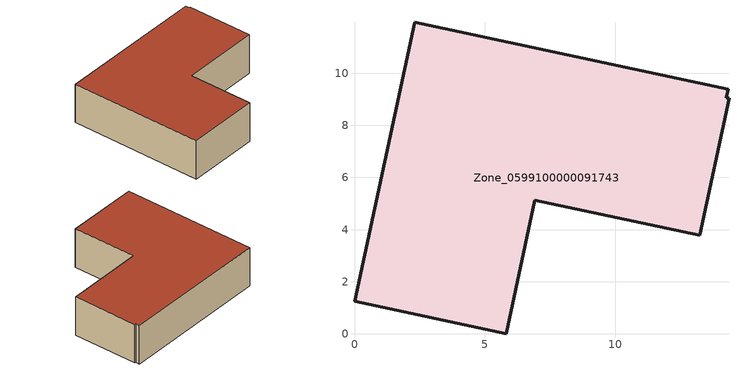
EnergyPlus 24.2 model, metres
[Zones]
Zone_0599100000091743
 floor ground (C_G): 0,1.25 2.31,11.96 14.33,9.38 14.26,9.06 14.36,9.03 13.23,3.78 6.91,5.13 5.81,0 z0
 wall outside (C_F): 2.31,11.96 0,1.25 5.81,0 6.91,5.13 13.23,3.78 14.36,9.03 14.26,9.06 14.33,9.38 2.31,11.96 z0:3.3
 roof outside (C_R): 13.23,3.78 14.36,9.03 14.26,9.06 14.33,9.38 2.31,11.96 0,1.25 5.81,0 6.91,5.13 z3.3
[BUILDING]
Pand.0599100000091743: North Axis=0; Terrain=City; Loads Convergence Tolerance Value=0.04; Temperature Convergence Tolerance Value=0.4; Solar Distribution=FullExterior; Maximum Number of Warmup Days=25; Minimum Number of Warmup Days=1
[Site:Location]
Rotterdam.The.Hague.AP_ZH_NLD Design_Conditions: Latitude=51.96; Longitude=4.45; Time Zone=1; Elevation=-4.5
[SITE:GROUNDTEMPERATURE:BUILDINGSURFACE]
18, 18, 18, 18, 18, 18, 18, 18, 18, 18, 18, 18
[MATERIAL] Thermal Absorptance=0.9; Solar Absorptance=0.7; Visible Absorptance=0.7
Name | Roughness | Thickness | Conductivity | Density | Specific Heat
G.TI.1975-1991 | MediumSmooth | 0.15 | 0.288461 | 540 | 1210
F.TI.1975-1991 | Rough | 0.3 | 0.230769 | 1920 | 840
R.TI.1975-1991 | MediumRough | 0.2 | 0.153846 | 1500 | 1000
[CONSTRUCTION]
C_G: G.TI.1975-1991
C_F: F.TI.1975-1991
C_R: R.TI.1975-1991
[ZONE]
Zone_0599100000091743: Type=1; Multiplier=1; Ceiling Height=Autocalculate; Volume=Autocalculate; Floor Area=autocalculate; Part of Total Floor Area=Yes
[ZONEINFILTRATION:DESIGNFLOWRATE]
Infil_Zone_0599100000091743: Zone or ZoneList or Space or SpaceList=Zone_0599100000091743; Schedule=AlwaysOn; Design Flow Rate Calculation Method=Flow/Area; Flow Rate per Floor Area=0.003; Constant Term Coefficient=1; Temperature Term Coefficient=0; Velocity Term Coefficient=0; Velocity Squared Term Coefficient=0
[HVACTEMPLATE:ZONE:IDEALLOADSAIRSYSTEM]
Zone_0599100000091743: Maximum Heating Supply Air Temperature=50; Minimum Cooling Supply Air Temperature=13; Maximum Heating Supply Air Humidity Ratio=0.0156; Minimum Cooling Supply Air Humidity Ratio=0.0077; Heating Limit=NoLimit; Cooling Limit=NoLimit; Dehumidification Control Type=ConstantSensibleHeatRatio; Cooling Sensible Heat Ratio=0.7; Dehumidification Setpoint=60; Humidification Control Type=None; Humidification Setpoint=30; Outdoor Air Method=None; Outdoor Air Flow Rate per Person=0.00944; Outdoor Air Flow Rate per Zone Floor Area=0; Outdoor Air Flow Rate per Zone=0; Demand Controlled Ventilation Type=None; Outdoor Air Economizer Type=NoEconomizer; Heat Recovery Type=None; Sensible Heat Recovery Effectiveness=0.7; Latent Heat Recovery Effectiveness=0.65
[ZONECONTROL:THERMOSTAT]
ThermostatControl_Zone_0599100000091743: Zone or ZoneList=Zone_0599100000091743; Control Type Schedule=DualSetpointControlType; Control 1=Thermostat_Zone_0599100000091743; Temperature Difference Between Cutout And Setpoint=0
[THERMOSTATSETPOINT:DUALSETPOINT]
Thermostat_Zone_0599100000091743: Heating Setpoint Temperature Schedule=HeatingSetpoint_Zone_0599100000091743; Cooling Setpoint Temperature Schedule=CoolingSetpoint_Zone_0599100000091743
[SCHEDULE:COMPACT]
HeatingSetpoint_Zone_0599100000091743: Through: 12/31, For: AllDays, Until: 24:00, 21
CoolingSetpoint_Zone_0599100000091743: Through: 12/31, For: AllDays, Until: 24:00, 24
DualSetpointControlType: Through: 12/31, For: AllDays, Until: 24:00, 4
AlwaysOn: Through: 12/31, For: AllDays, Until: 24:00, 1
